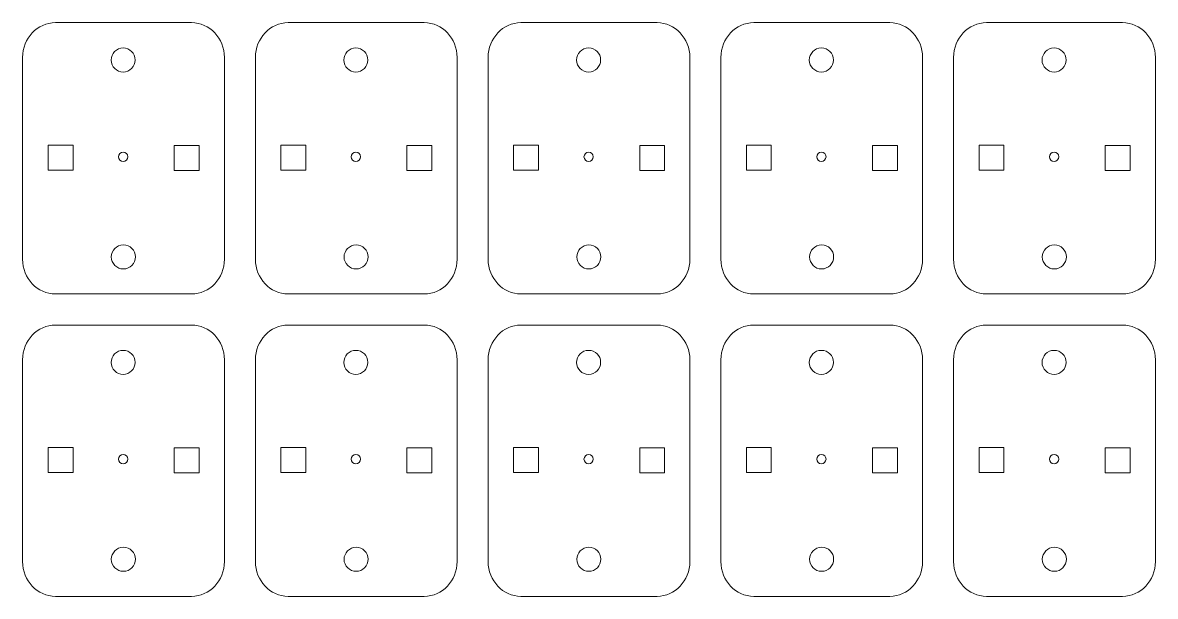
# Model space of a CAD drawing. Header units: inches. Extents: x 5 to 151, y -79 to -5.
import ezdxf

# ---------------------------------------------------------------- set-up
doc = ezdxf.new("R2010")
doc.units = ezdxf.units.IN
doc.header["$MEASUREMENT"] = 0
doc.layers.add('Layer 1', color=7, linetype='Continuous')

# ---------------------------------------------------------------- blocks, each defined once
blk = doc.blocks.new('block 2')
at = {"layer": 'Layer 1', "lineweight": 0}
for points in [[(8.28, -20.82), (11.49, -20.82), (11.49, -24.04), (8.28, -24.04), (8.28, -20.82)], [(24.54, -20.86), (27.75, -20.86), (27.75, -24.07), (24.54, -24.07), (24.54, -20.86)]]:
    blk.add_lwpolyline(points, dxfattribs=at)
for points, knots in [([(26.77, -40), (26.77, -40), (9.23, -40), (9.23, -40), (6.91, -40), (5, -37.98), (5, -35.51), (5, -35.51), (5, -9.49), (5, -9.49), (5, -7.02), (6.91, -5), (9.23, -5), (9.23, -5), (26.77, -5), (26.77, -5), (29.09, -5), (31, -7.02), (31, -9.49), (31, -9.49), (31, -35.51), (31, -35.51), (31, -37.98), (29.09, -40), (26.77, -40)], [0, 0, 0, 0, 1, 1, 1, 2, 2, 2, 3, 3, 3, 4, 4, 4, 5, 5, 5, 6, 6, 6, 7, 7, 7, 8, 8, 8, 8]), ([(19.5, -9.82), (19.5, -10.65), (18.81, -11.37), (17.95, -11.37), (17.12, -11.37), (16.4, -10.68), (16.4, -9.82), (16.4, -8.99), (17.08, -8.27), (17.95, -8.27), (18.81, -8.27), (19.5, -8.95), (19.5, -9.82)], [0, 0, 0, 0, 1, 1, 1, 2, 2, 2, 3, 3, 3, 4, 4, 4, 4]), ([(18.55, -22.31), (18.55, -22.62), (18.26, -22.91), (17.95, -22.91), (17.63, -22.91), (17.35, -22.62), (17.35, -22.31), (17.35, -21.99), (17.63, -21.71), (17.95, -21.71), (18.3, -21.71), (18.55, -21.95), (18.55, -22.31)], [0, 0, 0, 0, 1, 1, 1, 2, 2, 2, 3, 3, 3, 4, 4, 4, 4]), ([(19.53, -35.22), (19.53, -36.05), (18.85, -36.77), (17.98, -36.77), (17.15, -36.77), (16.43, -36.08), (16.43, -35.22), (16.43, -34.39), (17.12, -33.67), (17.98, -33.67), (18.85, -33.67), (19.53, -34.35), (19.53, -35.22)], [0, 0, 0, 0, 1, 1, 1, 2, 2, 2, 3, 3, 3, 4, 4, 4, 4])]:
    blk.add_open_spline(points, degree=3, knots=knots, dxfattribs=at)
blk = doc.blocks.new('block 3')
at = {"layer": 'Layer 1', "lineweight": 0}
for points in [[(38.28, -20.82), (41.49, -20.82), (41.49, -24.04), (38.28, -24.04), (38.28, -20.82)], [(54.54, -20.86), (57.75, -20.86), (57.75, -24.07), (54.54, -24.07), (54.54, -20.86)]]:
    blk.add_lwpolyline(points, dxfattribs=at)
for points, knots in [([(56.77, -40), (56.77, -40), (39.23, -40), (39.23, -40), (36.91, -40), (35, -37.98), (35, -35.51), (35, -35.51), (35, -9.49), (35, -9.49), (35, -7.02), (36.91, -5), (39.23, -5), (39.23, -5), (56.77, -5), (56.77, -5), (59.09, -5), (61, -7.02), (61, -9.49), (61, -9.49), (61, -35.51), (61, -35.51), (61, -37.98), (59.09, -40), (56.77, -40)], [0, 0, 0, 0, 1, 1, 1, 2, 2, 2, 3, 3, 3, 4, 4, 4, 5, 5, 5, 6, 6, 6, 7, 7, 7, 8, 8, 8, 8]), ([(49.5, -9.82), (49.5, -10.65), (48.81, -11.37), (47.95, -11.37), (47.12, -11.37), (46.4, -10.68), (46.4, -9.82), (46.4, -8.99), (47.08, -8.27), (47.95, -8.27), (48.81, -8.27), (49.5, -8.95), (49.5, -9.82)], [0, 0, 0, 0, 1, 1, 1, 2, 2, 2, 3, 3, 3, 4, 4, 4, 4]), ([(48.55, -22.31), (48.55, -22.62), (48.26, -22.91), (47.95, -22.91), (47.63, -22.91), (47.35, -22.62), (47.35, -22.31), (47.35, -21.99), (47.63, -21.71), (47.95, -21.71), (48.3, -21.71), (48.55, -21.95), (48.55, -22.31)], [0, 0, 0, 0, 1, 1, 1, 2, 2, 2, 3, 3, 3, 4, 4, 4, 4]), ([(49.53, -35.22), (49.53, -36.05), (48.85, -36.77), (47.98, -36.77), (47.15, -36.77), (46.43, -36.08), (46.43, -35.22), (46.43, -34.39), (47.12, -33.67), (47.98, -33.67), (48.85, -33.67), (49.53, -34.35), (49.53, -35.22)], [0, 0, 0, 0, 1, 1, 1, 2, 2, 2, 3, 3, 3, 4, 4, 4, 4])]:
    blk.add_open_spline(points, degree=3, knots=knots, dxfattribs=at)
blk = doc.blocks.new('block 4')
at = {"layer": 'Layer 1', "lineweight": 0}
for points in [[(68.28, -20.82), (71.49, -20.82), (71.49, -24.04), (68.28, -24.04), (68.28, -20.82)], [(84.54, -20.86), (87.75, -20.86), (87.75, -24.07), (84.54, -24.07), (84.54, -20.86)]]:
    blk.add_lwpolyline(points, dxfattribs=at)
for points, knots in [([(86.77, -40), (86.77, -40), (69.23, -40), (69.23, -40), (66.91, -40), (65, -37.98), (65, -35.51), (65, -35.51), (65, -9.49), (65, -9.49), (65, -7.02), (66.91, -5), (69.23, -5), (69.23, -5), (86.77, -5), (86.77, -5), (89.09, -5), (91, -7.02), (91, -9.49), (91, -9.49), (91, -35.51), (91, -35.51), (91, -37.98), (89.09, -40), (86.77, -40)], [0, 0, 0, 0, 1, 1, 1, 2, 2, 2, 3, 3, 3, 4, 4, 4, 5, 5, 5, 6, 6, 6, 7, 7, 7, 8, 8, 8, 8]), ([(79.5, -9.82), (79.5, -10.65), (78.81, -11.37), (77.95, -11.37), (77.12, -11.37), (76.4, -10.68), (76.4, -9.82), (76.4, -8.99), (77.08, -8.27), (77.95, -8.27), (78.81, -8.27), (79.5, -8.95), (79.5, -9.82)], [0, 0, 0, 0, 1, 1, 1, 2, 2, 2, 3, 3, 3, 4, 4, 4, 4]), ([(78.55, -22.31), (78.55, -22.62), (78.26, -22.91), (77.95, -22.91), (77.63, -22.91), (77.35, -22.62), (77.35, -22.31), (77.35, -21.99), (77.63, -21.71), (77.95, -21.71), (78.3, -21.71), (78.55, -21.95), (78.55, -22.31)], [0, 0, 0, 0, 1, 1, 1, 2, 2, 2, 3, 3, 3, 4, 4, 4, 4]), ([(79.53, -35.22), (79.53, -36.05), (78.85, -36.77), (77.98, -36.77), (77.15, -36.77), (76.43, -36.08), (76.43, -35.22), (76.43, -34.39), (77.12, -33.67), (77.98, -33.67), (78.85, -33.67), (79.53, -34.35), (79.53, -35.22)], [0, 0, 0, 0, 1, 1, 1, 2, 2, 2, 3, 3, 3, 4, 4, 4, 4])]:
    blk.add_open_spline(points, degree=3, knots=knots, dxfattribs=at)
blk = doc.blocks.new('block 5')
at = {"layer": 'Layer 1', "lineweight": 0}
for points in [[(98.28, -20.82), (101.49, -20.82), (101.49, -24.04), (98.28, -24.04), (98.28, -20.82)], [(114.54, -20.86), (117.75, -20.86), (117.75, -24.07), (114.54, -24.07), (114.54, -20.86)]]:
    blk.add_lwpolyline(points, dxfattribs=at)
for points, knots in [([(116.77, -40), (116.77, -40), (99.23, -40), (99.23, -40), (96.91, -40), (95, -37.98), (95, -35.51), (95, -35.51), (95, -9.49), (95, -9.49), (95, -7.02), (96.91, -5), (99.23, -5), (99.23, -5), (116.77, -5), (116.77, -5), (119.09, -5), (121, -7.02), (121, -9.49), (121, -9.49), (121, -35.51), (121, -35.51), (121, -37.98), (119.09, -40), (116.77, -40)], [0, 0, 0, 0, 1, 1, 1, 2, 2, 2, 3, 3, 3, 4, 4, 4, 5, 5, 5, 6, 6, 6, 7, 7, 7, 8, 8, 8, 8]), ([(109.5, -9.82), (109.5, -10.65), (108.81, -11.37), (107.95, -11.37), (107.12, -11.37), (106.4, -10.68), (106.4, -9.82), (106.4, -8.99), (107.08, -8.27), (107.95, -8.27), (108.81, -8.27), (109.5, -8.95), (109.5, -9.82)], [0, 0, 0, 0, 1, 1, 1, 2, 2, 2, 3, 3, 3, 4, 4, 4, 4]), ([(108.55, -22.31), (108.55, -22.62), (108.26, -22.91), (107.95, -22.91), (107.63, -22.91), (107.35, -22.62), (107.35, -22.31), (107.35, -21.99), (107.63, -21.71), (107.95, -21.71), (108.3, -21.71), (108.55, -21.95), (108.55, -22.31)], [0, 0, 0, 0, 1, 1, 1, 2, 2, 2, 3, 3, 3, 4, 4, 4, 4]), ([(109.53, -35.22), (109.53, -36.05), (108.85, -36.77), (107.98, -36.77), (107.15, -36.77), (106.43, -36.08), (106.43, -35.22), (106.43, -34.39), (107.12, -33.67), (107.98, -33.67), (108.85, -33.67), (109.53, -34.35), (109.53, -35.22)], [0, 0, 0, 0, 1, 1, 1, 2, 2, 2, 3, 3, 3, 4, 4, 4, 4])]:
    blk.add_open_spline(points, degree=3, knots=knots, dxfattribs=at)
blk = doc.blocks.new('block 6')
at = {"layer": 'Layer 1', "lineweight": 0}
for points in [[(128.28, -20.82), (131.49, -20.82), (131.49, -24.04), (128.28, -24.04), (128.28, -20.82)], [(144.54, -20.86), (147.75, -20.86), (147.75, -24.07), (144.54, -24.07), (144.54, -20.86)]]:
    blk.add_lwpolyline(points, dxfattribs=at)
for points, knots in [([(146.77, -40), (146.77, -40), (129.23, -40), (129.23, -40), (126.91, -40), (125, -37.98), (125, -35.51), (125, -35.51), (125, -9.49), (125, -9.49), (125, -7.02), (126.91, -5), (129.23, -5), (129.23, -5), (146.77, -5), (146.77, -5), (149.1, -5), (151, -7.02), (151, -9.49), (151, -9.49), (151, -35.51), (151, -35.51), (151, -37.98), (149.1, -40), (146.77, -40)], [0, 0, 0, 0, 1, 1, 1, 2, 2, 2, 3, 3, 3, 4, 4, 4, 5, 5, 5, 6, 6, 6, 7, 7, 7, 8, 8, 8, 8]), ([(139.5, -9.82), (139.5, -10.65), (138.81, -11.37), (137.95, -11.37), (137.12, -11.37), (136.4, -10.68), (136.4, -9.82), (136.4, -8.99), (137.08, -8.27), (137.95, -8.27), (138.81, -8.27), (139.5, -8.95), (139.5, -9.82)], [0, 0, 0, 0, 1, 1, 1, 2, 2, 2, 3, 3, 3, 4, 4, 4, 4]), ([(138.55, -22.31), (138.55, -22.62), (138.26, -22.91), (137.95, -22.91), (137.63, -22.91), (137.35, -22.62), (137.35, -22.31), (137.35, -21.99), (137.63, -21.71), (137.95, -21.71), (138.3, -21.71), (138.55, -21.95), (138.55, -22.31)], [0, 0, 0, 0, 1, 1, 1, 2, 2, 2, 3, 3, 3, 4, 4, 4, 4]), ([(139.53, -35.22), (139.53, -36.05), (138.85, -36.77), (137.98, -36.77), (137.15, -36.77), (136.43, -36.08), (136.43, -35.22), (136.43, -34.39), (137.12, -33.67), (137.98, -33.67), (138.85, -33.67), (139.53, -34.35), (139.53, -35.22)], [0, 0, 0, 0, 1, 1, 1, 2, 2, 2, 3, 3, 3, 4, 4, 4, 4])]:
    blk.add_open_spline(points, degree=3, knots=knots, dxfattribs=at)
blk = doc.blocks.new('block 7')
at = {"layer": 'Layer 1', "lineweight": 0}
for points in [[(8.28, -59.82), (11.49, -59.82), (11.49, -63.04), (8.28, -63.04), (8.28, -59.82)], [(24.54, -59.86), (27.75, -59.86), (27.75, -63.07), (24.54, -63.07), (24.54, -59.86)]]:
    blk.add_lwpolyline(points, dxfattribs=at)
for points, knots in [([(26.77, -79), (26.77, -79), (9.23, -79), (9.23, -79), (6.91, -79), (5, -76.98), (5, -74.51), (5, -74.51), (5, -48.49), (5, -48.49), (5, -46.02), (6.91, -44), (9.23, -44), (9.23, -44), (26.77, -44), (26.77, -44), (29.09, -44), (31, -46.02), (31, -48.49), (31, -48.49), (31, -74.51), (31, -74.51), (31, -76.98), (29.09, -79), (26.77, -79)], [0, 0, 0, 0, 1, 1, 1, 2, 2, 2, 3, 3, 3, 4, 4, 4, 5, 5, 5, 6, 6, 6, 7, 7, 7, 8, 8, 8, 8]), ([(19.5, -48.82), (19.5, -49.65), (18.81, -50.37), (17.95, -50.37), (17.12, -50.37), (16.4, -49.68), (16.4, -48.82), (16.4, -47.99), (17.08, -47.27), (17.95, -47.27), (18.81, -47.27), (19.5, -47.95), (19.5, -48.82)], [0, 0, 0, 0, 1, 1, 1, 2, 2, 2, 3, 3, 3, 4, 4, 4, 4]), ([(18.55, -61.31), (18.55, -61.62), (18.26, -61.91), (17.95, -61.91), (17.63, -61.91), (17.35, -61.62), (17.35, -61.31), (17.35, -60.99), (17.63, -60.71), (17.95, -60.71), (18.3, -60.71), (18.55, -60.95), (18.55, -61.31)], [0, 0, 0, 0, 1, 1, 1, 2, 2, 2, 3, 3, 3, 4, 4, 4, 4]), ([(19.53, -74.22), (19.53, -75.05), (18.85, -75.77), (17.98, -75.77), (17.15, -75.77), (16.43, -75.08), (16.43, -74.22), (16.43, -73.39), (17.12, -72.67), (17.98, -72.67), (18.85, -72.67), (19.53, -73.35), (19.53, -74.22)], [0, 0, 0, 0, 1, 1, 1, 2, 2, 2, 3, 3, 3, 4, 4, 4, 4])]:
    blk.add_open_spline(points, degree=3, knots=knots, dxfattribs=at)
blk = doc.blocks.new('block 8')
at = {"layer": 'Layer 1', "lineweight": 0}
for points in [[(38.28, -59.82), (41.49, -59.82), (41.49, -63.04), (38.28, -63.04), (38.28, -59.82)], [(54.54, -59.86), (57.75, -59.86), (57.75, -63.07), (54.54, -63.07), (54.54, -59.86)]]:
    blk.add_lwpolyline(points, dxfattribs=at)
for points, knots in [([(56.77, -79), (56.77, -79), (39.23, -79), (39.23, -79), (36.91, -79), (35, -76.98), (35, -74.51), (35, -74.51), (35, -48.49), (35, -48.49), (35, -46.02), (36.91, -44), (39.23, -44), (39.23, -44), (56.77, -44), (56.77, -44), (59.09, -44), (61, -46.02), (61, -48.49), (61, -48.49), (61, -74.51), (61, -74.51), (61, -76.98), (59.09, -79), (56.77, -79)], [0, 0, 0, 0, 1, 1, 1, 2, 2, 2, 3, 3, 3, 4, 4, 4, 5, 5, 5, 6, 6, 6, 7, 7, 7, 8, 8, 8, 8]), ([(49.5, -48.82), (49.5, -49.65), (48.81, -50.37), (47.95, -50.37), (47.12, -50.37), (46.4, -49.68), (46.4, -48.82), (46.4, -47.99), (47.08, -47.27), (47.95, -47.27), (48.81, -47.27), (49.5, -47.95), (49.5, -48.82)], [0, 0, 0, 0, 1, 1, 1, 2, 2, 2, 3, 3, 3, 4, 4, 4, 4]), ([(48.55, -61.31), (48.55, -61.62), (48.26, -61.91), (47.95, -61.91), (47.63, -61.91), (47.35, -61.62), (47.35, -61.31), (47.35, -60.99), (47.63, -60.71), (47.95, -60.71), (48.3, -60.71), (48.55, -60.95), (48.55, -61.31)], [0, 0, 0, 0, 1, 1, 1, 2, 2, 2, 3, 3, 3, 4, 4, 4, 4]), ([(49.53, -74.22), (49.53, -75.05), (48.85, -75.77), (47.98, -75.77), (47.15, -75.77), (46.43, -75.08), (46.43, -74.22), (46.43, -73.39), (47.12, -72.67), (47.98, -72.67), (48.85, -72.67), (49.53, -73.35), (49.53, -74.22)], [0, 0, 0, 0, 1, 1, 1, 2, 2, 2, 3, 3, 3, 4, 4, 4, 4])]:
    blk.add_open_spline(points, degree=3, knots=knots, dxfattribs=at)
blk = doc.blocks.new('block 9')
at = {"layer": 'Layer 1', "lineweight": 0}
for points in [[(68.28, -59.82), (71.49, -59.82), (71.49, -63.04), (68.28, -63.04), (68.28, -59.82)], [(84.54, -59.86), (87.75, -59.86), (87.75, -63.07), (84.54, -63.07), (84.54, -59.86)]]:
    blk.add_lwpolyline(points, dxfattribs=at)
for points, knots in [([(86.77, -79), (86.77, -79), (69.23, -79), (69.23, -79), (66.91, -79), (65, -76.98), (65, -74.51), (65, -74.51), (65, -48.49), (65, -48.49), (65, -46.02), (66.91, -44), (69.23, -44), (69.23, -44), (86.77, -44), (86.77, -44), (89.09, -44), (91, -46.02), (91, -48.49), (91, -48.49), (91, -74.51), (91, -74.51), (91, -76.98), (89.09, -79), (86.77, -79)], [0, 0, 0, 0, 1, 1, 1, 2, 2, 2, 3, 3, 3, 4, 4, 4, 5, 5, 5, 6, 6, 6, 7, 7, 7, 8, 8, 8, 8]), ([(79.5, -48.82), (79.5, -49.65), (78.81, -50.37), (77.95, -50.37), (77.12, -50.37), (76.4, -49.68), (76.4, -48.82), (76.4, -47.99), (77.08, -47.27), (77.95, -47.27), (78.81, -47.27), (79.5, -47.95), (79.5, -48.82)], [0, 0, 0, 0, 1, 1, 1, 2, 2, 2, 3, 3, 3, 4, 4, 4, 4]), ([(78.55, -61.31), (78.55, -61.62), (78.26, -61.91), (77.95, -61.91), (77.63, -61.91), (77.35, -61.62), (77.35, -61.31), (77.35, -60.99), (77.63, -60.71), (77.95, -60.71), (78.3, -60.71), (78.55, -60.95), (78.55, -61.31)], [0, 0, 0, 0, 1, 1, 1, 2, 2, 2, 3, 3, 3, 4, 4, 4, 4]), ([(79.53, -74.22), (79.53, -75.05), (78.85, -75.77), (77.98, -75.77), (77.15, -75.77), (76.43, -75.08), (76.43, -74.22), (76.43, -73.39), (77.12, -72.67), (77.98, -72.67), (78.85, -72.67), (79.53, -73.35), (79.53, -74.22)], [0, 0, 0, 0, 1, 1, 1, 2, 2, 2, 3, 3, 3, 4, 4, 4, 4])]:
    blk.add_open_spline(points, degree=3, knots=knots, dxfattribs=at)
blk = doc.blocks.new('block 10')
at = {"layer": 'Layer 1', "lineweight": 0}
for points in [[(98.28, -59.82), (101.49, -59.82), (101.49, -63.04), (98.28, -63.04), (98.28, -59.82)], [(114.54, -59.86), (117.75, -59.86), (117.75, -63.07), (114.54, -63.07), (114.54, -59.86)]]:
    blk.add_lwpolyline(points, dxfattribs=at)
for points, knots in [([(116.77, -79), (116.77, -79), (99.23, -79), (99.23, -79), (96.91, -79), (95, -76.98), (95, -74.51), (95, -74.51), (95, -48.49), (95, -48.49), (95, -46.02), (96.91, -44), (99.23, -44), (99.23, -44), (116.77, -44), (116.77, -44), (119.09, -44), (121, -46.02), (121, -48.49), (121, -48.49), (121, -74.51), (121, -74.51), (121, -76.98), (119.09, -79), (116.77, -79)], [0, 0, 0, 0, 1, 1, 1, 2, 2, 2, 3, 3, 3, 4, 4, 4, 5, 5, 5, 6, 6, 6, 7, 7, 7, 8, 8, 8, 8]), ([(109.5, -48.82), (109.5, -49.65), (108.81, -50.37), (107.95, -50.37), (107.12, -50.37), (106.4, -49.68), (106.4, -48.82), (106.4, -47.99), (107.08, -47.27), (107.95, -47.27), (108.81, -47.27), (109.5, -47.95), (109.5, -48.82)], [0, 0, 0, 0, 1, 1, 1, 2, 2, 2, 3, 3, 3, 4, 4, 4, 4]), ([(108.55, -61.31), (108.55, -61.62), (108.26, -61.91), (107.95, -61.91), (107.63, -61.91), (107.35, -61.62), (107.35, -61.31), (107.35, -60.99), (107.63, -60.71), (107.95, -60.71), (108.3, -60.71), (108.55, -60.95), (108.55, -61.31)], [0, 0, 0, 0, 1, 1, 1, 2, 2, 2, 3, 3, 3, 4, 4, 4, 4]), ([(109.53, -74.22), (109.53, -75.05), (108.85, -75.77), (107.98, -75.77), (107.15, -75.77), (106.43, -75.08), (106.43, -74.22), (106.43, -73.39), (107.12, -72.67), (107.98, -72.67), (108.85, -72.67), (109.53, -73.35), (109.53, -74.22)], [0, 0, 0, 0, 1, 1, 1, 2, 2, 2, 3, 3, 3, 4, 4, 4, 4])]:
    blk.add_open_spline(points, degree=3, knots=knots, dxfattribs=at)
blk = doc.blocks.new('block 11')
at = {"layer": 'Layer 1', "lineweight": 0}
for points in [[(128.28, -59.82), (131.49, -59.82), (131.49, -63.04), (128.28, -63.04), (128.28, -59.82)], [(144.54, -59.86), (147.75, -59.86), (147.75, -63.07), (144.54, -63.07), (144.54, -59.86)]]:
    blk.add_lwpolyline(points, dxfattribs=at)
for points, knots in [([(146.77, -79), (146.77, -79), (129.23, -79), (129.23, -79), (126.91, -79), (125, -76.98), (125, -74.51), (125, -74.51), (125, -48.49), (125, -48.49), (125, -46.02), (126.91, -44), (129.23, -44), (129.23, -44), (146.77, -44), (146.77, -44), (149.1, -44), (151, -46.02), (151, -48.49), (151, -48.49), (151, -74.51), (151, -74.51), (151, -76.98), (149.1, -79), (146.77, -79)], [0, 0, 0, 0, 1, 1, 1, 2, 2, 2, 3, 3, 3, 4, 4, 4, 5, 5, 5, 6, 6, 6, 7, 7, 7, 8, 8, 8, 8]), ([(139.5, -48.82), (139.5, -49.65), (138.81, -50.37), (137.95, -50.37), (137.12, -50.37), (136.4, -49.68), (136.4, -48.82), (136.4, -47.99), (137.08, -47.27), (137.95, -47.27), (138.81, -47.27), (139.5, -47.95), (139.5, -48.82)], [0, 0, 0, 0, 1, 1, 1, 2, 2, 2, 3, 3, 3, 4, 4, 4, 4]), ([(138.55, -61.31), (138.55, -61.62), (138.26, -61.91), (137.95, -61.91), (137.63, -61.91), (137.35, -61.62), (137.35, -61.31), (137.35, -60.99), (137.63, -60.71), (137.95, -60.71), (138.3, -60.71), (138.55, -60.95), (138.55, -61.31)], [0, 0, 0, 0, 1, 1, 1, 2, 2, 2, 3, 3, 3, 4, 4, 4, 4]), ([(139.53, -74.22), (139.53, -75.05), (138.85, -75.77), (137.98, -75.77), (137.15, -75.77), (136.43, -75.08), (136.43, -74.22), (136.43, -73.39), (137.12, -72.67), (137.98, -72.67), (138.85, -72.67), (139.53, -73.35), (139.53, -74.22)], [0, 0, 0, 0, 1, 1, 1, 2, 2, 2, 3, 3, 3, 4, 4, 4, 4])]:
    blk.add_open_spline(points, degree=3, knots=knots, dxfattribs=at)

msp = doc.modelspace()

# ---------------------------------------------------------------- block references
at = {"layer": 'Layer 1'}
for name in ['block 2', 'block 3', 'block 4', 'block 5', 'block 6', 'block 7', 'block 8', 'block 9', 'block 10', 'block 11']:
    msp.add_blockref(name, (0, 0), dxfattribs=at)

doc.saveas('drawing.dxf')
